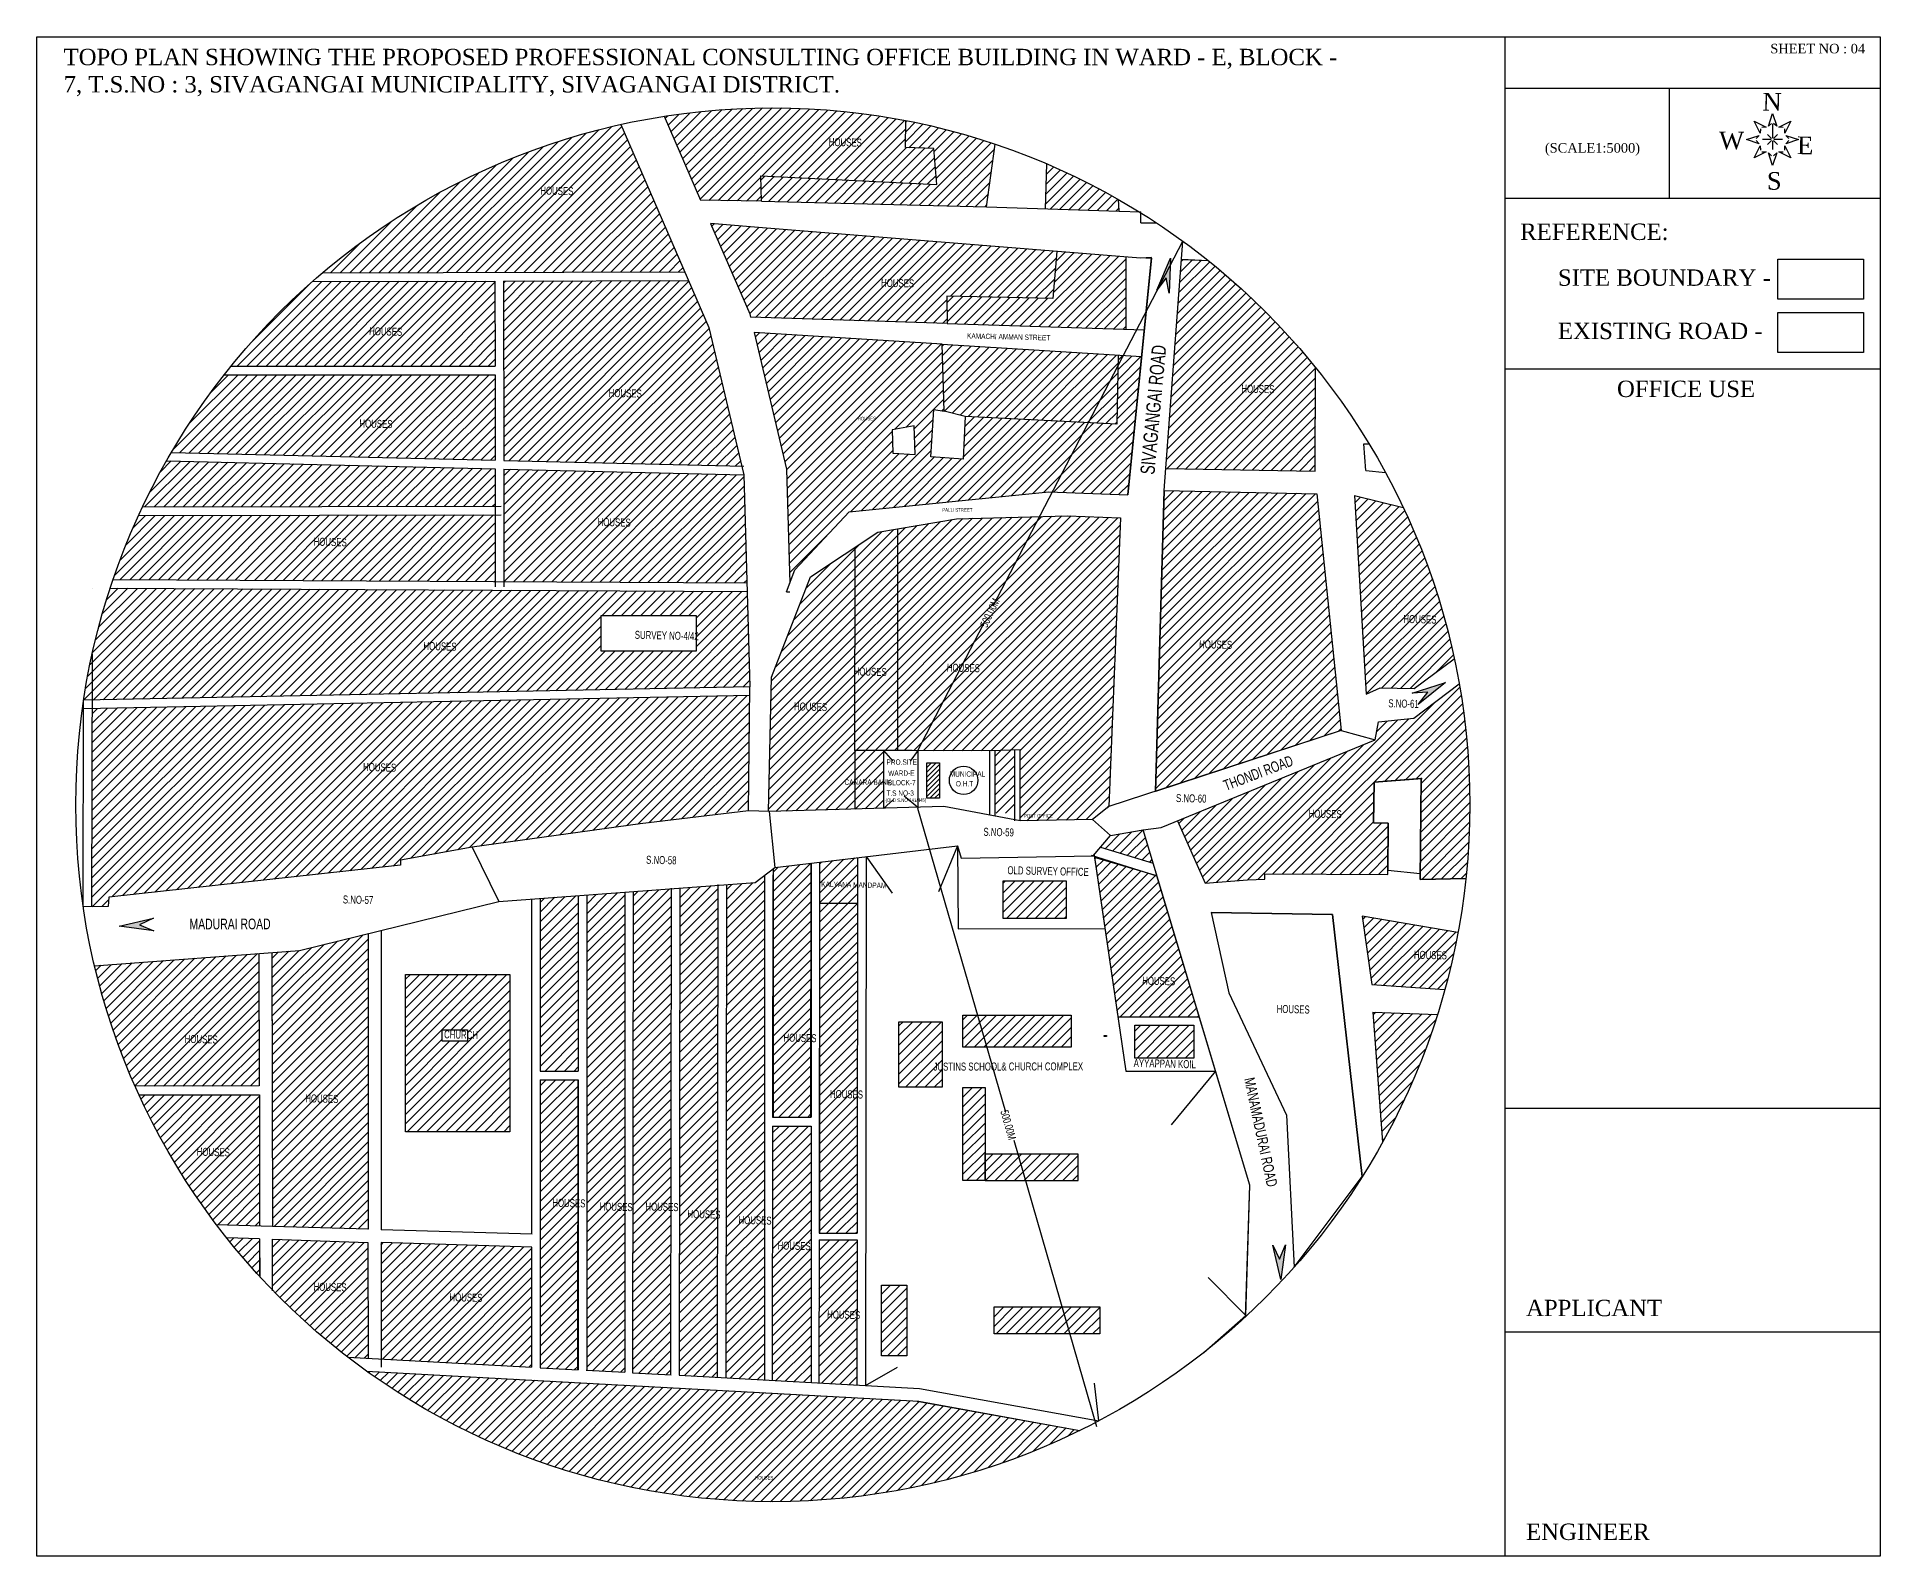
# Model space of a CAD drawing. Header units: metres. Extents: x 3520 to 17931, y 2577 to 6638.
# Drawn here: x 8420 to 9975, y 4158 to 5439 of the extents above; entities that cross this region are included whole.
import ezdxf

# ---------------------------------------------------------------- set-up
doc = ezdxf.new("R2010")
doc.units = ezdxf.units.M
doc.header["$MEASUREMENT"] = 0
doc.styles.add('3', font='sanss___.ttf', dxfattribs={"width": 0.7, "height": 2})
doc.styles.add('ANAND', font='times.ttf')
doc.styles.get("Standard").update_dxf_attribs({"font": 'times.ttf'})
pattern_1 = [(45, (-4132928.9994, -2389809.2443), (-4.0678315164, 4.0678315164), [])]
pattern_2 = [(45, (-4022.319, -2704.804), (-4.0678315, 4.0678315), [])]

msp = doc.modelspace()

# ---------------------------------------------------------------- hatches: boundary and pattern name
h = msp.add_hatch()
h.set_pattern_fill('ANSI31', color=8, scale=1.8119)
h.set_pattern_definition(pattern_2)
h.paths.add_polyline_path([(9153.257, 5368.396, 0.08733478), (8949.509, 5372.018), (8980.152, 5301.289), (9031.678, 5300.353), (9031.045, 5321.828), (9179.602, 5314.589), (9176.96, 5344.93), (9153.179, 5345.59)])
h = msp.add_hatch()
h.set_pattern_fill('ANSI31', color=8, scale=1.8119)
h.set_pattern_definition(pattern_1)
h.paths.add_polyline_path([(9016.616, 5069.598), (8814.2, 5074.536), (8814.288, 4979.55), (9019.257, 4978.478)])
h.paths.add_polyline_path([(8987.192, 5193.888), (8970.029, 5233.502), (8814.053, 5233.089), (8814.193, 5081.786), (9014.89, 5076.89)])
h.paths.add_polyline_path([(8806.805, 5233.07), (8652.78, 5232.662, 0.04213768), (8584.299, 5161.313), (8806.872, 5161.381)])
h.paths.add_polyline_path([(8806.879, 5154.134), (8578.523, 5154.064, 0.03370572), (8533.991, 5088.622), (8806.946, 5081.963)])
h.paths.add_polyline_path([(8806.989, 5035.877), (8506.302, 5035.306, 0.02474606), (8484.822, 4981.274), (8807.041, 4979.588)])
h.paths.add_polyline_path([(8913.024, 5365.074, 0.12136593), (8661.2, 5239.932), (8966.892, 5240.741)])
h = msp.add_hatch()
h.set_pattern_fill('ANSI31', color=8, scale=1.8119)
h.set_pattern_definition(pattern_1)
h.paths.add_polyline_path([(9339.018, 5253.308), (9280.566, 5258.011), (9277.222, 5218.276), (9187.814, 5220.464), (9188.252, 5197.27), (9339.018, 5192.456)])
h.paths.add_polyline_path([(9332.444, 5170.575), (9183.869, 5179.766), (9185.804, 5123.355), (9203.379, 5118.968), (9331.233, 5112.387)])
h.paths.add_polyline_path([(9228.661, 5348.466, 0.03320942), (9153.257, 5368.396), (9153.179, 5345.59), (9176.96, 5344.93), (9179.602, 5314.589), (9031.045, 5321.828), (9031.678, 5300.353), (9221.449, 5295.747)])
h.paths.add_polyline_path([(9272.251, 5331.835), (9270.986, 5294.086), (9333.282, 5291.998), (9332.688, 5301.769, 0.02873469)])
edge = h.paths.add_edge_path()
edge.add_line((9385.728, 5251.329), (9372.506, 5075.009))
edge.add_line((9372.506, 5075.009), (9498.601, 5072.611))
edge.add_line((9498.601, 5072.611), (9498.822, 5160.16))
edge.add_arc((9041.095, 4791.416), 587.78, 38.854809, 51.329466)
edge.add_line((9408.364, 5250.327), (9385.728, 5251.329))
h = msp.add_hatch()
h.set_pattern_fill('ANSI31', color=8, scale=1.8119)
h.set_pattern_definition(pattern_2)
h.paths.add_polyline_path([(9280.566, 5258.011), (9032.336, 5277.983), (8988.73, 5281.491), (9021.717, 5205.354), (9022.377, 5202.567), (9188.252, 5197.27), (9187.814, 5220.464), (9277.222, 5218.276)])
h.paths.add_polyline_path([(9183.869, 5179.766), (9025.455, 5189.564), (9052.732, 5074.346), (9055.516, 4978.288), (9059.804, 4989.414), (9105.53, 5038.332), (9274.06, 5055.291), (9340.688, 5052.682), (9352.218, 5169.352), (9332.444, 5170.575), (9331.233, 5112.387), (9203.379, 5118.968), (9201.621, 5082.993), (9174.38, 5084.748), (9177.016, 5124.671), (9185.804, 5123.355)])
h.paths.add_polyline_path([(9141.868, 5107.561), (9160.32, 5111.071), (9161.199, 5086.942), (9142.307, 5087.819)], flags=16)
h = msp.add_hatch(color=256)
h.dxf.hatch_style = 1
h.paths.add_polyline_path([(9376.65, 5252.44), (9365.118, 5225.684), (9372.996, 5235.701), (9375.376, 5222.861)])
h = msp.add_hatch()
h.set_pattern_fill('ANSI31', color=8, scale=1.8119)
h.set_pattern_definition(pattern_1)
h.paths.add_polyline_path([(8806.952, 5074.713), (8529.868, 5081.473, 0.01865403), (8509.67, 5042.56), (8806.982, 5043.125)])
h = msp.add_hatch()
h.set_pattern_fill('ANSI31', color=8, scale=1.8119)
h.set_pattern_definition(pattern_1)
h.paths.add_polyline_path([(9499.827, 5053.74), (9371.107, 5056.346), (9363.999, 4802.711), (9520.351, 4854.012)])
h = msp.add_hatch()
h.set_pattern_fill('ANSI31', color=8, scale=1.8119)
h.set_pattern_definition(pattern_1)
h.paths.add_polyline_path([(9572.762, 5042.048), (9531.85, 5052.146), (9541.66, 4884.586), (9553.262, 4890.074), (9581.965, 4889.465), (9615.846, 4914.49, 0.05745417)])
h = msp.add_hatch()
h.set_pattern_fill('ANSI31', color=8, scale=1.8119)
h.set_pattern_definition(pattern_1)
h.paths.add_polyline_path([(9110.701, 5008.68), (9073.042, 4983.639), (9040.076, 4899.013), (9037.497, 4785.611), (9038.111, 4785.588), (9110.225, 4787.654), (9110.226, 4837.281)])
h.paths.add_polyline_path([(9146.647, 5024.215), (9129.709, 5021.32), (9110.701, 5008.68), (9110.226, 4837.281), (9134.601, 4837.178), (9146.643, 4837.127)])
h.paths.add_polyline_path([(9134.601, 4837.178), (9110.226, 4837.281), (9110.225, 4787.654), (9134.599, 4788.352)])
h.paths.add_polyline_path([(9334.492, 5033.278), (9289.584, 5035.071), (9196.173, 5032.68), (9146.647, 5024.215), (9146.643, 4837.127), (9158.685, 4837.077), (9224.099, 4836.8), (9224.099, 4836.985), (9249.671, 4837.613), (9249.858, 4777.757), (9310.788, 4778.962), (9324.663, 4789.805)])
h = msp.add_hatch()
h.set_pattern_fill('ANSI31', color=8, scale=1.8119)
h.set_pattern_definition(pattern_2)
h.paths.add_polyline_path([(9019.467, 4971.229), (8482.405, 4974.039, 0.04136907), (8459.963, 4879.57), (9021.798, 4890.812)])
h.paths.add_polyline_path([(8896.518, 4950.98), (8976.527, 4950.98), (8976.527, 4921.028), (8896.518, 4921.028)], flags=16)
h.paths.add_polyline_path([(8923.503, 4930.077), (8961.152, 4930.143), (8961.14, 4937.199), (8923.49, 4937.133)], flags=8)
h.paths.add_polyline_path([(8745.692, 4921.079), (8759.425, 4921.103), (8759.416, 4925.807), (8745.684, 4925.783)], flags=24)
h = msp.add_hatch()
h.set_pattern_fill('ANSI31', color=8, scale=1.8119)
h.set_pattern_definition(pattern_1)
h.paths.add_polyline_path([(9021.713, 4883.561), (8467.198, 4872.466), (8466.911, 4705.382), (8480.601, 4705.618), (8481.21, 4713.527), (8727.136, 4740.32), (8727.136, 4744.568), (8787.636, 4755.686), (8929.407, 4775.355), (8979.905, 4781.365), (9020.591, 4788.048)])
h = msp.add_hatch()
h.set_pattern_fill('ANSI31', color=8, scale=1.8119)
h.set_pattern_definition(pattern_1)
h.paths.add_polyline_path([(9560.244, 4775.824), (9547.617, 4776.28), (9548.302, 4810.371), (9587.965, 4813.417), (9587.191, 4728.409), (9625.58, 4729.261, 0.02649229), (9628.875, 4791.416, 0.04358685), (9619.976, 4893.312), (9581.863, 4864.397), (9552.068, 4861.243), (9549.171, 4846.237), (9382.56, 4777.776), (9405.804, 4725.331), (9441.559, 4728.226), (9456.115, 4728.513), (9456.115, 4733.108), (9559.769, 4732.624)])
h.paths.add_polyline_path([(9618.893, 4683.553), (9538.177, 4697.419), (9546.26, 4639.913), (9607.839, 4635.573, 0.02095111)])
h.paths.add_polyline_path([(9601.616, 4614.492), (9547.229, 4616.549), (9555.404, 4506.861, 0.0499437)])
h = msp.add_hatch(color=256)
h.dxf.hatch_style = 1
h.paths.add_polyline_path([(9608.478, 4894.468), (9580.733, 4885.577), (9593.46, 4886.222), (9585.346, 4875.99)])
h = msp.add_hatch()
h.set_pattern_fill('ANSI31', color=256, scale=1.8119)
h.set_pattern_definition(pattern_1)
h.paths.add_polyline_path([(9245.142, 4837.502), (9228.629, 4837.097), (9228.629, 4784.357), (9245.308, 4784.209)])
h = msp.add_hatch()
h.set_pattern_fill('ANSI31', color=256, scale=0.90595)
h.set_pattern_definition([(45, (-2061859.8746, -1192271.0242), (-2.0339157582, 2.0339157582), [])])
h.paths.add_polyline_path([(9181.706, 4826.713), (9171.032, 4826.713), (9171.032, 4796.943), (9181.706, 4796.943)])
h = msp.add_hatch()
h.set_pattern_fill('ANSI31', color=256, scale=1.8119)
h.set_pattern_definition(pattern_1)
h.paths.add_polyline_path([(9353.481, 4770.277), (9325.96, 4765.392), (9317.646, 4755.708), (9361.891, 4742.226)])
h = msp.add_hatch()
h.set_pattern_fill('ANSI31', color=8, scale=1.8119)
h.set_pattern_definition(pattern_1)
h.paths.add_polyline_path([(9112.612, 4746.821), (9080.624, 4743.019), (9080.624, 4429.956), (9112.19, 4429.956)])
h.paths.add_polyline_path([(9073.332, 4742.152), (9042.802, 4738.523), (9041.344, 4737.391), (9041.344, 4528.063), (9073.047, 4528.063)])
h.paths.add_polyline_path([(9034.097, 4731.762), (9026.29, 4725.699), (9002.02, 4723.922), (9001.466, 4308.114), (9034.097, 4306.338)])
h.paths.add_polyline_path([(8994.772, 4723.391), (8962.74, 4721.045), (8962.193, 4310.252), (8994.219, 4308.509)])
h.paths.add_polyline_path([(8955.492, 4720.515), (8923.46, 4718.169), (8922.92, 4312.39), (8954.946, 4310.646)])
h.paths.add_polyline_path([(8916.257, 4717.641), (8884.225, 4715.296), (8884.225, 4314.496), (8916.257, 4312.752)])
h.paths.add_polyline_path([(8876.932, 4714.761), (8844.945, 4712.419), (8844.945, 4566.777), (8876.735, 4566.777)])
h.paths.add_polyline_path([(8876.725, 4559.53), (8844.945, 4559.53), (8844.945, 4316.634), (8876.399, 4314.922)])
h = msp.add_hatch()
h.set_pattern_fill('ANSI31', color=8, scale=1.8119)
h.set_pattern_definition(pattern_1)
h.paths.add_polyline_path([(9396.175, 4605.432), (9346.457, 4605.432), (9346.457, 4577.8), (9396.175, 4577.8)])
h.paths.add_polyline_path([(9365.107, 4731.501), (9312.387, 4746.913), (9332.088, 4612.41), (9400.815, 4612.41)])
h = msp.add_hatch()
h.set_pattern_fill('ANSI31', color=8, scale=1.8119)
h.set_pattern_definition(pattern_1)
h.paths.add_polyline_path([(9288.588, 4727.24), (9235.329, 4727.24), (9235.329, 4695.437), (9288.588, 4695.437)])
h = msp.add_hatch(color=256)
h.dxf.hatch_style = 1
h.paths.add_polyline_path([(8507.135, 4690.009), (8518.853, 4695.774), (8490.033, 4688.997), (8518.911, 4685.135)])
h = msp.add_hatch()
h.set_pattern_fill('ANSI31', color=8, scale=1.8119)
h.set_pattern_definition(pattern_1)
h.paths.add_polyline_path([(8699.993, 4682.757), (8642.064, 4668.506), (8618.629, 4666.755), (8619.19, 4435.802), (8699.993, 4433.357), (8699.993, 4547.322)])
h = msp.add_hatch()
h.set_pattern_fill('ANSI31', color=8, scale=1.8119)
h.set_pattern_definition(pattern_1)
h.paths.add_polyline_path([(8607.76, 4665.943), (8469.223, 4655.592, 0.04567355), (8503.387, 4554.023), (8608.031, 4554.314)])
h = msp.add_hatch()
h.set_pattern_fill('ANSI31', color=8, scale=1.8119)
h.set_pattern_definition(pattern_1)
h.paths.add_polyline_path([(8783.681, 4601.547), (8783.681, 4591.933), (8762.205, 4591.933), (8762.205, 4601.547)])
h.paths.add_polyline_path([(8819.453, 4648.37), (8731.302, 4648.37), (8731.302, 4515.567), (8819.453, 4515.567)])
h = msp.add_hatch()
h.set_pattern_fill('ANSI31', color=8, scale=1.8119)
h.set_pattern_definition(pattern_1)
h.paths.add_polyline_path([(9183.879, 4608.281), (9147.567, 4608.281), (9147.567, 4553.309), (9183.879, 4553.309)])
h = msp.add_hatch()
h.set_pattern_fill('ANSI31', color=8, scale=1.8119)
h.set_pattern_definition(pattern_1)
h.paths.add_polyline_path([(9292.815, 4613.839), (9201.448, 4613.839), (9201.448, 4586.938), (9292.815, 4586.938)])
h = msp.add_hatch()
h.set_pattern_fill('ANSI31', color=8, scale=1.8119)
h.set_pattern_definition(pattern_1)
h.paths.add_polyline_path([(8608.309, 4546.723), (8506.669, 4546.723, 0.05439406), (8572.013, 4437.23), (8608.309, 4436.131)])
h = msp.add_hatch()
h.set_pattern_fill('ANSI31', color=8, scale=1.8119)
h.set_pattern_definition(pattern_1)
h.paths.add_polyline_path([(9220.191, 4496.795), (9220.191, 4552.936), (9201.448, 4552.936), (9201.448, 4474.572), (9220.191, 4474.572)])
h.paths.add_polyline_path([(9298.671, 4496.795), (9220.191, 4496.795), (9220.191, 4474.572), (9298.671, 4474.572)])
h = msp.add_hatch()
h.set_pattern_fill('ANSI31', color=8, scale=1.8119)
h.set_pattern_definition(pattern_1)
h.paths.add_polyline_path([(9073.377, 4520.289), (9041.018, 4520.289), (9040.732, 4305.977), (9073.377, 4304.2)])
h.paths.add_polyline_path([(9112.182, 4424.53), (9080.156, 4424.53), (9079.996, 4303.84), (9112.019, 4302.097)])
h = msp.add_hatch()
h.set_pattern_fill('ANSI31', color=8, scale=1.8119)
h.set_pattern_definition(pattern_1)
h.paths.add_polyline_path([(8699.707, 4422.122), (8619.323, 4424.917), (8619.323, 4382.034, 0.03621572), (8682.808, 4325.459), (8699.985, 4324.524)])
h.paths.add_polyline_path([(8837.697, 4418.314), (8710.864, 4422.152), (8710.864, 4323.932), (8837.697, 4317.028)])
h.paths.add_polyline_path([(8608.309, 4425.255), (8580.634, 4426.092, 0.01812858), (8608.309, 4393.695)])
h = msp.add_hatch(color=256)
h.dxf.hatch_style = 1
h.paths.add_polyline_path([(9473.501, 4419.999), (9468.575, 4408.246), (9462.862, 4419.989), (9469.51, 4391.139)])
h = msp.add_hatch()
h.set_pattern_fill('ANSI31', color=8, scale=1.8119)
h.set_pattern_definition(pattern_1)
h.paths.add_polyline_path([(9154.163, 4386.23), (9132.814, 4386.23), (9132.814, 4326.69), (9154.163, 4326.69)])
h = msp.add_hatch()
h.set_pattern_fill('ANSI31', color=256, scale=1.8119)
h.set_pattern_definition(pattern_1)
h.paths.add_polyline_path([(9316.851, 4367.906), (9227.778, 4367.906), (9227.778, 4345.119), (9316.851, 4345.119)])
h = msp.add_hatch()
h.set_pattern_fill('ANSI31', color=8, scale=1.8119)
h.set_pattern_definition(pattern_1)
h.paths.add_polyline_path([(9300.058, 4263.757), (9163.502, 4288.407), (9024.778, 4295.958), (8884.225, 4303.608), (8698.629, 4313.71, 0.27627857)])

# ---------------------------------------------------------------- linework, layer by layer
for p, q in [((9658.46, 5439.033), (9658.46, 4157.704)), ((9658.46, 5395.783), (9975.008, 5395.783)), ((9797.163, 5395.783), (9797.163, 5303.076)), ((9658.46, 5303.076), (9975.008, 5303.076))]:
    msp.add_line(p, q)
at = {"color": 1, "linetype": 'Continuous'}
for p, q in [((8913.024, 5365.074), (8987.192, 5193.888)), ((8949.509, 5372.018), (8980.152, 5301.289)), ((9153.179, 5345.59), (9153.257, 5368.396)), ((9221.449, 5295.747), (9228.661, 5348.466)), ((9176.96, 5344.93), (9153.179, 5345.59)), ((9179.602, 5314.589), (9176.96, 5344.93)), ((9031.678, 5300.353), (9031.045, 5321.828)), ((9031.045, 5321.828), (9179.602, 5314.589)), ((9270.986, 5294.086), (9272.251, 5331.835)), ((9333.282, 5291.998), (9332.688, 5301.769)), ((9031.678, 5300.353), (9221.449, 5295.747)), ((9221.449, 5295.747), (9333.282, 5291.998)), ((9333.282, 5291.998), (9351.644, 5291.382)), ((9351.554, 5282.297), (9351.644, 5291.382)), ((8988.73, 5281.491), (9021.717, 5205.354)), ((9351.257, 5252.323), (9032.336, 5277.983)), ((9351.554, 5282.297), (9364.673, 5282.112)), ((9280.566, 5258.011), (9277.222, 5218.276)), ((9339.018, 5192.456), (9339.018, 5253.308)), ((9340.688, 5052.682), (9360.482, 5252.981)), ((9360.482, 5252.981), (9351.257, 5252.323)), ((9355.869, 5252.652), (9360.429, 5252.45)), ((9385.728, 5251.329), (9408.364, 5250.327)), ((9277.222, 5218.276), (9187.814, 5220.464)), ((9187.814, 5220.464), (9188.252, 5197.27)), ((8987.192, 5193.888), (9016.616, 5069.598)), ((9021.717, 5205.354), (9022.377, 5202.567)), ((9188.252, 5197.27), (9354.452, 5191.964)), ((9025.455, 5189.564), (9052.732, 5074.346)), ((9183.869, 5179.766), (9352.218, 5169.352)), ((9185.804, 5123.355), (9183.869, 5179.766)), ((9332.444, 5170.575), (9331.233, 5112.387)), ((9498.601, 5072.611), (9498.822, 5160.16)), ((9174.38, 5084.748), (9177.016, 5124.671)), ((9177.016, 5124.671), (9185.804, 5123.355)), ((9203.379, 5118.968), (9201.621, 5082.993)), ((9331.233, 5112.387), (9203.379, 5118.968)), ((9160.32, 5111.071), (9141.868, 5107.561)), ((9141.868, 5107.561), (9142.307, 5087.819)), ((9161.199, 5086.942), (9160.32, 5111.071)), ((9142.307, 5087.819), (9161.199, 5086.942)), ((9201.621, 5082.993), (9174.38, 5084.748)), ((9016.616, 5069.598), (9021.798, 4890.812)), ((9052.732, 5074.346), (9055.516, 4978.288)), ((9372.506, 5075.009), (9498.601, 5072.611)), ((9105.53, 5038.332), (9274.06, 5055.291)), ((9274.06, 5055.291), (9340.688, 5052.682)), ((9059.804, 4989.414), (9105.53, 5038.332)), ((9073.042, 4983.639), (9129.709, 5021.32)), ((9129.709, 5021.32), (9196.173, 5032.68)), ((9196.173, 5032.68), (9289.584, 5035.071)), ((9289.584, 5035.071), (9334.492, 5033.278)), ((9334.492, 5033.278), (9324.663, 4789.805)), ((9040.076, 4899.013), (9073.042, 4983.639)), ((9052.728, 4971.055), (9059.804, 4989.414)), ((9037.497, 4785.611), (9040.076, 4899.013)), ((9020.569, 4786.206), (9021.798, 4890.812)), ((9581.863, 4864.397), (9619.976, 4893.312)), ((9549.171, 4846.237), (9552.068, 4861.243)), ((9552.068, 4861.243), (9581.863, 4864.397)), ((9368.77, 4772.11), (9549.171, 4846.237)), ((9185.308, 4789.805), (9038.111, 4785.588)), ((9249.858, 4777.757), (9185.308, 4789.805)), ((9324.663, 4789.805), (9310.788, 4778.962)), ((8929.407, 4775.355), (8787.636, 4755.686)), ((9020.727, 4786.224), (8929.407, 4775.355)), ((9038.111, 4785.588), (9020.727, 4786.224)), ((9310.788, 4778.962), (9249.858, 4777.757)), ((9042.802, 4738.523), (9196.918, 4756.843)), ((9196.918, 4756.843), (9199.976, 4746.462)), ((9311.282, 4748.294), (9325.96, 4765.392)), ((9325.96, 4765.392), (9353.481, 4770.277)), ((9353.481, 4770.277), (9368.77, 4772.11)), ((8787.636, 4755.686), (8727.136, 4744.568)), ((8727.136, 4744.568), (8727.136, 4740.32)), ((9199.976, 4746.462), (9311.282, 4748.294)), ((8727.136, 4740.32), (8481.21, 4713.527)), ((9026.29, 4725.699), (9042.802, 4738.523)), ((8481.21, 4713.527), (8480.601, 4705.618)), ((8810.23, 4709.877), (9026.29, 4725.699)), ((8480.601, 4705.618), (8459.664, 4705.257)), ((8642.064, 4668.506), (8810.23, 4709.877)), ((8469.223, 4655.592), (8642.064, 4668.506)), ((8682.808, 4325.459), (8837.697, 4317.028)), ((8844.945, 4316.634), (8876.977, 4314.89)), ((8883.647, 4314.527), (8916.257, 4312.752)), ((8922.92, 4312.39), (8955.537, 4310.614)), ((8962.193, 4310.252), (9164.768, 4299.226)), ((9164.768, 4299.226), (9316.059, 4271.916))]:
    msp.add_line(p, q, dxfattribs=at)
at = {"ltscale": 10}
for p, q in [((9873.838, 5357.877), (9868.82, 5367.882)), ((9868.82, 5367.882), (9878.825, 5362.864)), ((9880.741, 5363.658), (9884.267, 5374.28)), ((9883.434, 5366.102), (9880.741, 5363.658)), ((9884.267, 5374.28), (9887.793, 5363.658)), ((9884.267, 5365.764), (9884.267, 5353.547)), ((9887.793, 5363.658), (9885.1, 5366.102)), ((9889.71, 5362.864), (9899.714, 5367.882)), ((9899.714, 5367.882), (9894.696, 5357.877)), ((9862.422, 5352.435), (9873.044, 5355.961)), ((9873.044, 5348.909), (9862.422, 5352.435)), ((9873.044, 5355.961), (9870.6, 5353.268)), ((9870.6, 5351.602), (9873.044, 5348.909)), ((9874.014, 5361.51), (9873.838, 5357.877)), ((9878.825, 5362.864), (9875.193, 5362.688)), ((9883.155, 5352.435), (9875.841, 5352.435)), ((9884.267, 5351.323), (9884.267, 5344.009)), ((9885.054, 5353.221), (9888.48, 5356.648)), ((9885.054, 5351.648), (9888.48, 5348.222)), ((9892.693, 5352.435), (9885.379, 5352.435)), ((9893.342, 5362.688), (9889.71, 5362.864)), ((9894.696, 5357.877), (9894.52, 5361.51)), ((9897.934, 5353.268), (9895.49, 5355.961)), ((9895.49, 5355.961), (9906.113, 5352.435)), ((9906.113, 5352.435), (9895.49, 5348.909)), ((9895.49, 5348.909), (9897.934, 5351.602)), ((9868.82, 5336.988), (9873.838, 5346.992)), ((9878.825, 5342.006), (9868.82, 5336.988)), ((9873.838, 5346.992), (9874.014, 5343.36)), ((9875.193, 5342.182), (9878.825, 5342.006)), ((9884.267, 5330.59), (9880.741, 5341.212)), ((9880.741, 5341.212), (9883.434, 5338.768)), ((9887.793, 5341.212), (9884.267, 5330.59)), ((9885.1, 5338.768), (9887.793, 5341.212)), ((9889.71, 5342.006), (9893.342, 5342.182)), ((9899.714, 5336.988), (9889.71, 5342.006)), ((9894.52, 5343.36), (9894.696, 5346.992)), ((9894.696, 5346.992), (9899.714, 5336.988))]:
    msp.add_line(p, q, dxfattribs=at)
at = {"color": 1}
for p, q in [((9031.678, 5300.353), (8980.152, 5301.289)), ((9032.336, 5277.983), (8988.73, 5281.491)), ((9363.187, 5282.133), (9363.271, 5283.034)), ((9227.004, 4959.28), (9386.888, 5266.719)), ((9371.107, 5056.346), (9386.882, 5266.724)), ((8661.2, 5239.932), (8966.892, 5240.741)), ((8806.799, 5240.33), (8806.799, 5240.317)), ((8652.78, 5232.662), (8806.805, 5233.07)), ((8806.805, 5233.07), (8806.872, 5161.381)), ((8814.053, 5233.089), (8970.029, 5233.502)), ((8814.053, 5233.089), (8814.193, 5081.786)), ((9188.252, 5197.27), (9022.377, 5202.567)), ((9183.869, 5179.766), (9025.455, 5189.564)), ((8584.299, 5161.313), (8806.872, 5161.381)), ((8578.523, 5154.064), (8806.879, 5154.134)), ((8806.879, 5154.134), (8806.946, 5081.963)), ((9203.379, 5118.968), (9185.804, 5123.355)), ((9534.579, 5110.727), (9534.211, 5110.733)), ((8533.991, 5088.622), (8806.946, 5081.963)), ((9539.63, 5095.789), (9543.877, 5095.877)), ((9541.319, 5073.266), (9539.63, 5095.789)), ((8529.868, 5081.473), (8806.952, 5074.713)), ((8806.952, 5074.713), (8807.045, 4975.208)), ((8814.193, 5081.786), (9016.793, 5076.843)), ((8814.2, 5074.536), (9016.616, 5069.598)), ((8814.2, 5074.536), (8814.292, 4975.214)), ((9541.319, 5073.266), (9557.815, 5071.57)), ((9371.107, 5056.346), (9363.999, 4802.711)), ((9371.107, 5056.346), (9499.827, 5053.74)), ((9499.827, 5053.74), (9520.351, 4854.012)), ((8509.67, 5042.56), (8812.108, 5043.135)), ((9531.85, 5052.146), (9572.762, 5042.048)), ((9531.85, 5052.146), (9541.66, 4884.586)), ((8506.302, 5035.306), (8812.122, 5035.887)), ((9146.643, 4837.127), (9146.647, 5024.215)), ((9110.226, 4837.281), (9110.701, 5008.68)), ((8484.822, 4981.274), (9019.257, 4978.478)), ((8467.347, 4974.118), (8467.373, 4974.117)), ((8482.405, 4974.039), (9019.467, 4971.229)), ((9052.728, 4971.055), (9055.478, 4971.041)), ((9163.441, 4837.056), (9218.899, 4943.696)), ((8466.911, 4705.245), (8467.278, 4918.772)), ((9581.965, 4889.465), (9615.846, 4914.49)), ((9021.798, 4890.812), (8459.963, 4879.57)), ((9021.943, 4883.566), (8460.108, 4872.324)), ((9541.66, 4884.586), (9553.262, 4890.074)), ((9553.262, 4890.074), (9581.965, 4889.465)), ((9580.388, 4885.559), (9608.478, 4894.468)), ((9593.46, 4886.222), (9580.471, 4885.493)), ((9608.478, 4894.468), (9585.346, 4875.99)), ((9585.346, 4875.99), (9593.46, 4886.222)), ((8459.664, 4705.257), (8459.963, 4879.57)), ((9520.351, 4854.012), (9324.663, 4789.805)), ((9520.351, 4854.012), (9549.171, 4846.237)), ((9110.226, 4837.281), (9110.225, 4787.654)), ((9134.601, 4837.178), (9110.226, 4837.281)), ((9134.601, 4837.178), (9134.599, 4788.352)), ((9158.685, 4837.077), (9134.601, 4837.178)), ((9134.601, 4837.178), (9142.464, 4828.264)), ((9163.437, 4837.056), (9156.944, 4828.057)), ((9223.809, 4836.801), (9158.685, 4837.077)), ((9163.437, 4837.056), (9163.437, 4788.472)), ((9250.154, 4837.625), (9224.099, 4836.985)), ((9224.099, 4782.565), (9224.099, 4836.985)), ((9228.629, 4781.719), (9228.629, 4837.097)), ((9245.328, 4777.743), (9245.142, 4837.502)), ((9249.858, 4777.757), (9249.671, 4837.613)), ((9547.617, 4776.28), (9548.302, 4810.371)), ((9548.302, 4810.371), (9588.799, 4813.481)), ((9587.972, 4814.16), (9587.191, 4728.409)), ((9134.599, 4788.352), (9142.874, 4795.839)), ((9163.437, 4789.178), (9151.972, 4798.529)), ((9163.243, 4788.517), (9237.368, 4532.345)), ((9038.111, 4785.588), (9042.802, 4738.523)), ((9310.788, 4778.962), (9325.96, 4765.392)), ((9382.56, 4777.776), (9405.804, 4725.331)), ((9560.244, 4775.824), (9547.617, 4776.28)), ((9559.769, 4732.624), (9560.244, 4775.824)), ((9196.918, 4756.843), (9180.88, 4718.07)), ((9196.918, 4756.843), (9197.482, 4686.807)), ((9443.326, 4470.629), (9353.481, 4770.277)), ((8787.636, 4755.686), (8810.23, 4709.877)), ((9073.332, 4742.152), (9073.047, 4528.063)), ((9073.377, 4742.157), (9073.377, 4528.063)), ((9080.58, 4742.809), (9080.164, 4429.956)), ((9080.624, 4743.019), (9080.624, 4429.956)), ((9112.612, 4746.821), (9112.19, 4429.956)), ((9119.86, 4747.683), (9119.266, 4301.702)), ((9119.86, 4747.683), (9141.721, 4716.851)), ((9309.563, 4748.815), (9365.107, 4731.501)), ((9312.053, 4749.192), (9338.772, 4566.777)), ((9317.646, 4755.708), (9361.891, 4742.226)), ((9034.097, 4731.762), (9034.097, 4306.338)), ((9041.3, 4732.413), (9041.028, 4528.063)), ((9041.344, 4737.391), (9041.344, 4528.063)), ((9405.804, 4725.331), (9441.559, 4728.226)), ((9441.559, 4728.226), (9456.115, 4728.513)), ((9456.115, 4728.513), (9456.115, 4733.108)), ((9456.115, 4733.108), (9559.769, 4732.624)), ((9587.191, 4728.409), (9625.58, 4729.261)), ((8837.697, 4711.888), (8837.697, 4429.191)), ((8844.945, 4712.419), (8844.945, 4566.777)), ((8876.977, 4714.765), (8876.977, 4566.777)), ((8884.225, 4715.296), (8884.225, 4314.496)), ((8916.257, 4717.641), (8916.257, 4312.752)), ((8923.46, 4718.293), (8922.92, 4312.39)), ((8955.493, 4721.179), (8954.946, 4310.646)), ((8962.74, 4721.169), (8962.193, 4310.252)), ((8994.773, 4724.055), (8994.219, 4308.509)), ((9002.02, 4724.046), (9001.466, 4308.114)), ((9080.535, 4708.365), (9112.56, 4708.365)), ((9410.87, 4700.445), (9513.203, 4698.815)), ((9410.87, 4700.445), (9425.624, 4632.881)), ((9513.203, 4698.815), (9538.244, 4477.842)), ((9618.893, 4683.553), (9538.177, 4697.419)), ((9538.177, 4697.419), (9546.26, 4639.913)), ((8699.993, 4682.757), (8699.993, 4433.357)), ((8710.864, 4685.432), (8710.864, 4433.028)), ((9197.482, 4686.807), (9321.143, 4687.135)), ((8607.76, 4665.943), (8608.031, 4554.314)), ((8618.629, 4666.755), (8618.902, 4554.344)), ((8618.629, 4666.755), (8619.19, 4435.802)), ((9425.624, 4632.881), (9474.243, 4529.72)), ((9546.26, 4639.913), (9607.839, 4635.573)), ((9332.088, 4612.41), (9400.815, 4612.41)), ((9547.229, 4616.549), (9601.616, 4614.492)), ((9547.229, 4616.549), (9555.404, 4506.861)), ((8844.945, 4566.777), (8876.977, 4566.777)), ((8844.945, 4559.53), (8844.945, 4316.634)), ((8844.945, 4559.53), (8876.977, 4559.53)), ((8876.725, 4559.53), (8876.399, 4314.922)), ((8876.977, 4559.53), (8876.977, 4314.89)), ((8883.973, 4559.53), (8884.225, 4559.53)), ((8883.982, 4566.777), (8884.225, 4566.777)), ((9338.772, 4566.777), (9414.497, 4566.777)), ((9414.497, 4566.777), (9376.98, 4521.421)), ((8608.031, 4554.314), (8503.387, 4554.023)), ((8699.993, 4547.322), (8699.993, 4433.357)), ((9033.781, 4528.063), (9034.097, 4528.063)), ((9041.028, 4528.063), (9073.377, 4528.063)), ((9080.294, 4528.063), (9080.624, 4528.063)), ((9474.243, 4529.72), (9480.915, 4401.488)), ((9033.77, 4520.289), (9034.097, 4520.289)), ((9041.018, 4520.289), (9040.732, 4305.977)), ((9041.018, 4520.289), (9073.377, 4520.289)), ((9073.377, 4520.289), (9073.377, 4303.889)), ((9080.284, 4520.289), (9080.624, 4520.289)), ((9244.3, 4508.388), (9314.166, 4266.933)), ((9439.662, 4359.409), (9443.326, 4470.629)), ((8619.19, 4435.802), (8572.013, 4437.23)), ((8699.993, 4433.357), (8619.19, 4435.802)), ((8838.15, 4429.177), (8710.864, 4433.028)), ((8608.344, 4425.254), (8580.634, 4426.092)), ((8608.344, 4425.254), (8608.421, 4393.574)), ((8710.864, 4422.152), (8710.864, 4317.028)), ((8837.821, 4418.311), (8710.864, 4422.152)), ((8837.697, 4418.314), (8837.697, 4317.028)), ((9072.909, 4424.53), (9073.377, 4424.53)), ((9072.916, 4429.956), (9073.377, 4429.956)), ((9080.156, 4424.53), (9079.996, 4303.84)), ((9080.156, 4424.53), (9112.182, 4424.53)), ((9080.164, 4429.956), (9112.19, 4429.956)), ((9112.182, 4424.53), (9112.019, 4302.097)), ((9440.055, 4360.527), (9408.297, 4392.766)), ((8682.808, 4325.459), (8837.697, 4317.028)), ((8698.629, 4313.71), (8884.225, 4303.608)), ((8844.945, 4316.634), (8876.977, 4314.89)), ((8883.647, 4314.527), (8916.257, 4312.752)), ((8922.92, 4312.39), (8955.537, 4310.614)), ((8962.193, 4310.252), (9164.768, 4299.226)), ((9119.266, 4301.702), (9146.334, 4317.2)), ((8915.658, 4301.897), (9164.177, 4288.37)), ((9112.005, 4291.21), (9112.004, 4290.825)), ((9164.768, 4299.226), (9316.059, 4271.916)), ((9316.059, 4271.916), (9312.476, 4303.713)), ((9162.837, 4288.527), (9300.058, 4263.757))]:
    msp.add_line(p, q, dxfattribs=at)
at = {"color": 3}
for p, q in [((9658.46, 5303.076), (9975.008, 5303.076)), ((9658.46, 5158.922), (9975.008, 5158.922)), ((9658.46, 4535.415), (9975.008, 4535.415)), ((9658.46, 4346.98), (9975.008, 4346.98))]:
    msp.add_line(p, q, dxfattribs=at)
msp.add_lwpolyline([(8420.498, 5439.033), (9975.008, 5439.033), (9975.008, 4157.704), (8420.498, 4157.704)], close=True, dxfattribs=at)
at = {"ltscale": 10}
for points in [[(9880.054, 5356.648), (9883.481, 5353.221)], [(9880.054, 5348.222), (9883.481, 5351.648)]]:
    msp.add_lwpolyline(points, dxfattribs=at)
at = {"color": 1}
for points in [[(9360.429, 5252.45), (9340.688, 5052.682)], [(9365.01, 5225.432), (9376.65, 5252.44), (9375.376, 5222.861), (9372.996, 5235.701), (9364.905, 5225.412)], [(9385.746, 5251.581), (9408.364, 5250.327)], [(9372.506, 5075.009), (9498.601, 5072.611), (9498.822, 5160.16)], [(9363.999, 4802.711), (9371.107, 5056.346), (9499.827, 5053.74), (9520.351, 4854.012), (9363.999, 4802.711)], [(9580.471, 4885.493), (9608.478, 4894.468), (9585.346, 4875.99), (9593.46, 4886.222), (9580.388, 4885.559)], [(9625.58, 4729.261), (9587.191, 4728.409), (9587.965, 4813.417), (9548.302, 4810.371), (9547.617, 4776.28), (9560.244, 4775.824), (9559.809, 4736.255)], [(9404.672, 4329.575), (9440.055, 4360.527), (9443.326, 4470.629), (9365.107, 4731.501), (9312.387, 4746.913), (9338.772, 4566.777)], [(9559.809, 4736.255), (9587.236, 4733.338)], [(8519.183, 4685.099), (8490.033, 4688.997), (8518.853, 4695.774), (8507.135, 4690.009), (8519.23, 4685.003)], [(9480.915, 4401.488), (9538.244, 4477.842), (9513.203, 4698.815), (9410.87, 4700.445), (9425.624, 4632.881), (9474.243, 4529.72), (9480.915, 4401.488)], [(8506.669, 4546.723), (8608.309, 4546.723), (8608.309, 4436.131)], [(8608.309, 4425.255), (8608.309, 4393.695)], [(8619.323, 4381.336), (8619.323, 4424.917), (8699.707, 4422.122), (8699.985, 4324.524)], [(9473.538, 4420.271), (9469.51, 4391.139), (9462.862, 4419.989), (9468.575, 4408.246), (9473.634, 4420.318)], [(8698.629, 4313.71), (8884.225, 4303.608), (9024.778, 4295.958), (9164.177, 4288.37), (9292.214, 4265.173)]]:
    msp.add_lwpolyline(points, dxfattribs=at)
for points in [[(9888.824, 5251.431), (9961.088, 5251.431), (9961.088, 5217.72), (9888.824, 5217.72)], [(9888.824, 5206.482), (9961.088, 5206.482), (9961.088, 5172.771), (9888.824, 5172.771)], [(8896.518, 4950.98), (8976.527, 4950.98), (8976.527, 4921.028), (8896.518, 4921.028)], [(9171.032, 4826.713), (9181.706, 4826.713), (9181.706, 4796.943), (9171.032, 4796.943)], [(9235.329, 4727.24), (9288.588, 4727.24), (9288.588, 4695.437), (9235.329, 4695.437)], [(8731.302, 4648.37), (8819.453, 4648.37), (8819.453, 4515.567), (8731.302, 4515.567)], [(8762.205, 4601.547), (8783.681, 4601.547), (8783.681, 4591.933), (8762.205, 4591.933)], [(9147.567, 4608.281), (9183.879, 4608.281), (9183.879, 4553.309), (9147.567, 4553.309)], [(9201.448, 4613.839), (9292.815, 4613.839), (9292.815, 4586.938), (9201.448, 4586.938)], [(9346.457, 4605.432), (9396.175, 4605.432), (9396.175, 4577.8), (9346.457, 4577.8)], [(9320.578, 4596.721), (9322.534, 4596.721), (9322.534, 4595.837), (9320.578, 4595.837)], [(9201.448, 4552.936), (9220.191, 4552.936), (9220.191, 4474.572), (9201.448, 4474.572)], [(9220.191, 4474.572), (9220.191, 4474.572), (9220.191, 4496.795), (9220.191, 4496.795)], [(9220.191, 4474.572), (9298.671, 4474.572), (9298.671, 4496.795), (9220.191, 4496.795)], [(9132.814, 4386.23), (9154.163, 4386.23), (9154.163, 4326.69), (9132.814, 4326.69)], [(9227.778, 4367.906), (9316.851, 4367.906), (9316.851, 4345.119), (9227.778, 4345.119)]]:
    msp.add_lwpolyline(points, close=True, dxfattribs=at)
at = {"color": 1, "linetype": 'Continuous'}
msp.add_circle((9041.095, 4791.416), 587.78, dxfattribs=at)
at = {"color": 1}
msp.add_circle((9202.038, 4812.037), 11.997, dxfattribs=at)

# ---------------------------------------------------------------- texts
at = {"style": 'ANAND'}
for s, p in [('SHEET NO : 04', (9882.404, 5425.13)), ('(SCALE1:5000)', (9692.274, 5341.391))]:
    msp.add_text(s, height=8.03732, dxfattribs=at).set_placement(p)
for s, p in [('N', (9875.713, 5376.884)), ('W', (9838.962, 5344.294)), ('E', (9904.91, 5340.142))]:
    msp.add_text(s, height=14.878, rotation=359.40258).set_placement(p)
at = {"color": 1, "style": '3', "width": 0.7}
for s, height, rotation, p in [('HOUSES', 6.75, 358.713125, (9088.28, 5347.035)), ('HOUSES', 6.75, 358.713125, (8845.037, 5306.079)), ('HOUSES', 6.75, 358.713125, (9132.397, 5228.286)), ('HOUSES', 6.75, 358.713125, (8700.678, 5187.498)), ('KAMACHI AMMAN STREET', 4.5, 358.713125, (9204.91, 5184.593)), ('SIVAGANGAI ROAD', 12, 84.737976, (9362.969, 5069.519)), ('HOUSES', 6.75, 358.713125, (9436.27, 5139.04)), ('HOUSES', 6.75, 358.713125, (8902.699, 5135.393)), ('HOUSES', 6.75, 358.713125, (8692.452, 5109.648)), ('HOUSES', 3, 0.1, (9112.715, 5115.606)), ('PALLI STREET', 3, 0.1, (9184.068, 5038.539)), ('HOUSES', 6.75, 358.713125, (8893.37, 5026.544)), ('HOUSES', 6.75, 358.713125, (8653.857, 5009.961)), ('500.00M', 6.75, 64.678914, (9221.786, 4940.253)), ('HOUSES', 6.75, 358.713125, (9572.898, 4944.772)), ('HOUSES', 6.75, 358.713125, (8746.474, 4921.955)), ('SURVEY NO-4/42', 6.75, 358.713125, (8924.676, 4931.391)), ('HOUSES', 6.75, 358.713125, (9400.63, 4923.475)), ('HOUSES', 6.75, 358.713125, (9109.276, 4900.549)), ('HOUSES', 6.75, 358.713125, (9187.836, 4903.754)), ('HOUSES', 6.75, 358.713125, (9058.983, 4871.027)), ('S.NO-61', 6.75, 358.713125, (9560.169, 4873.641)), ('HOUSES', 6.75, 358.713125, (8695.553, 4819.911)), ('PRO.SITE', 4.5, 0.1, (9137.045, 4825.143)), ('WARD-E', 4.5, 0.1, (9138.447, 4815.786)), ('MUNICIPAL', 4.5, 0.1, (9190.375, 4815.029)), ('THONDI ROAD', 9, 20.849338, (9423.36, 4803.044)), ('CANARA BANK', 4.5, 0.1, (9101.619, 4808.202)), ('T.S NO-3', 4.5, 0.1, (9136.92, 4798.954)), ('BLOCK-7', 4.5, 0.1, (9138.183, 4807.746)), ('O.H.T', 4.5, 0.1, (9195.523, 4806.857)), ('(OLD S.NO-141/445)', 3, 0.1, (9136.229, 4793.767)), ('S.NO-60', 6.75, 358.713125, (9381.136, 4793.724)), ('POST OFFICE', 3, 0.1, (9252.912, 4780.559)), ('HOUSES', 6.75, 358.713125, (9492.974, 4780.652)), ('S.NO-59', 6.75, 358.713125, (9218.725, 4765.238)), ('S.NO-58', 6.75, 358.713125, (8934.22, 4741.691)), ('KALYANA MANDPAM', 4.5, 358.713125, (9081.951, 4722.231)), ('OLD SURVEY OFFICE', 6.75, 358.713125, (9238.981, 4732.853)), ('S.NO-57', 6.75, 358.713125, (8678.485, 4708.2)), ('MADURAI ROAD', 9, 0.1, (8549.205, 4686.278)), ('HOUSES', 6.75, 358.713125, (9581.722, 4661.593)), ('HOUSES', 6.75, 358.713125, (9352.613, 4639.729)), ('HOUSES', 6.75, 358.713125, (9465.988, 4615.915)), ('HOUSES', 6.75, 358.713125, (8545.12, 4590.63)), ('CHURCH ', 6.75, 358.713125, (8763.864, 4594.461)), ('HOUSES', 6.75, 358.713125, (9050.082, 4591.731)), ('JUSTINS SCHOOL& CHURCH COMPLEX', 6.75, 0.1, (9176.687, 4567.179)), ('AYYAPPAN KOIL', 6.75, 358.713125, (9345.421, 4570.264)), ('MANAMADURAI ROAD', 9, 282.069916, (9438.496, 4560.245)), ('HOUSES', 6.75, 358.713125, (8646.809, 4540.493)), ('HOUSES', 6.75, 358.713125, (9089.266, 4544.23)), ('500.00M', 6.75, 286.067822, (9232.963, 4532.816)), ('HOUSES', 6.75, 358.713125, (8555.268, 4495.438)), ('HOUSES', 6.75, 358.713125, (8855.16, 4452.424)), ('HOUSES', 6.75, 358.713125, (8895.036, 4449.264)), ('HOUSES', 6.75, 358.713125, (8933.657, 4449.264)), ('HOUSES', 6.75, 358.713125, (8969.125, 4442.945)), ('HOUSES', 6.75, 358.713125, (9012.179, 4437.881)), ('HOUSES', 6.75, 358.713125, (9045.11, 4416.351)), ('HOUSES', 6.75, 358.713125, (8653.78, 4381.615)), ('HOUSES', 6.75, 358.713125, (8768.411, 4372.759)), ('HOUSES', 6.75, 358.713125, (9086.908, 4358.225)), ('HOUSES', 3, 0.1, (9026.12, 4222.294))]:
    msp.add_text(s, height=height, rotation=rotation, dxfattribs=at).set_placement(p)
msp.add_text('S', height=14.878).set_placement((9879.472, 5310.118))
at = {"color": 0, "ltscale": 0.01, "style": 'ANAND'}
for s, height, p in [('REFERENCE:', 13.8061, (9671.448, 5267.763)), ('SITE BOUNDARY - ', 13.80609, (9703.282, 5229.084)), ('EXISTING ROAD - ', 13.80609, (9703.282, 5184.135)), ('OFFICE USE', 13.8061, (9753.109, 5135.279)), ('APPLICANT', 13.8061, (9676.407, 4360.099)), ('ENGINEER', 13.8061, (9676.407, 4171.346))]:
    msp.add_text(s, height=height, rotation=359.997615, dxfattribs=at).set_placement(p)
at = {"color": 0, "insert": (8443.049, 5428.94), "char_height": 13.8, "attachment_point": 1}
msp.add_mtext_dynamic_manual_height_columns('TOPO PLAN SHOWING THE PROPOSED PROFESSIONAL CONSULTING OFFICE BUILDING IN WARD - E, BLOCK - 7, T.S.NO : 3, SIVAGANGAI MUNICIPALITY, SIVAGANGAI DISTRICT. ', width=1079.01346, gutter_width=1, heights=[0], dxfattribs=at)

doc.saveas('drawing.dxf')
